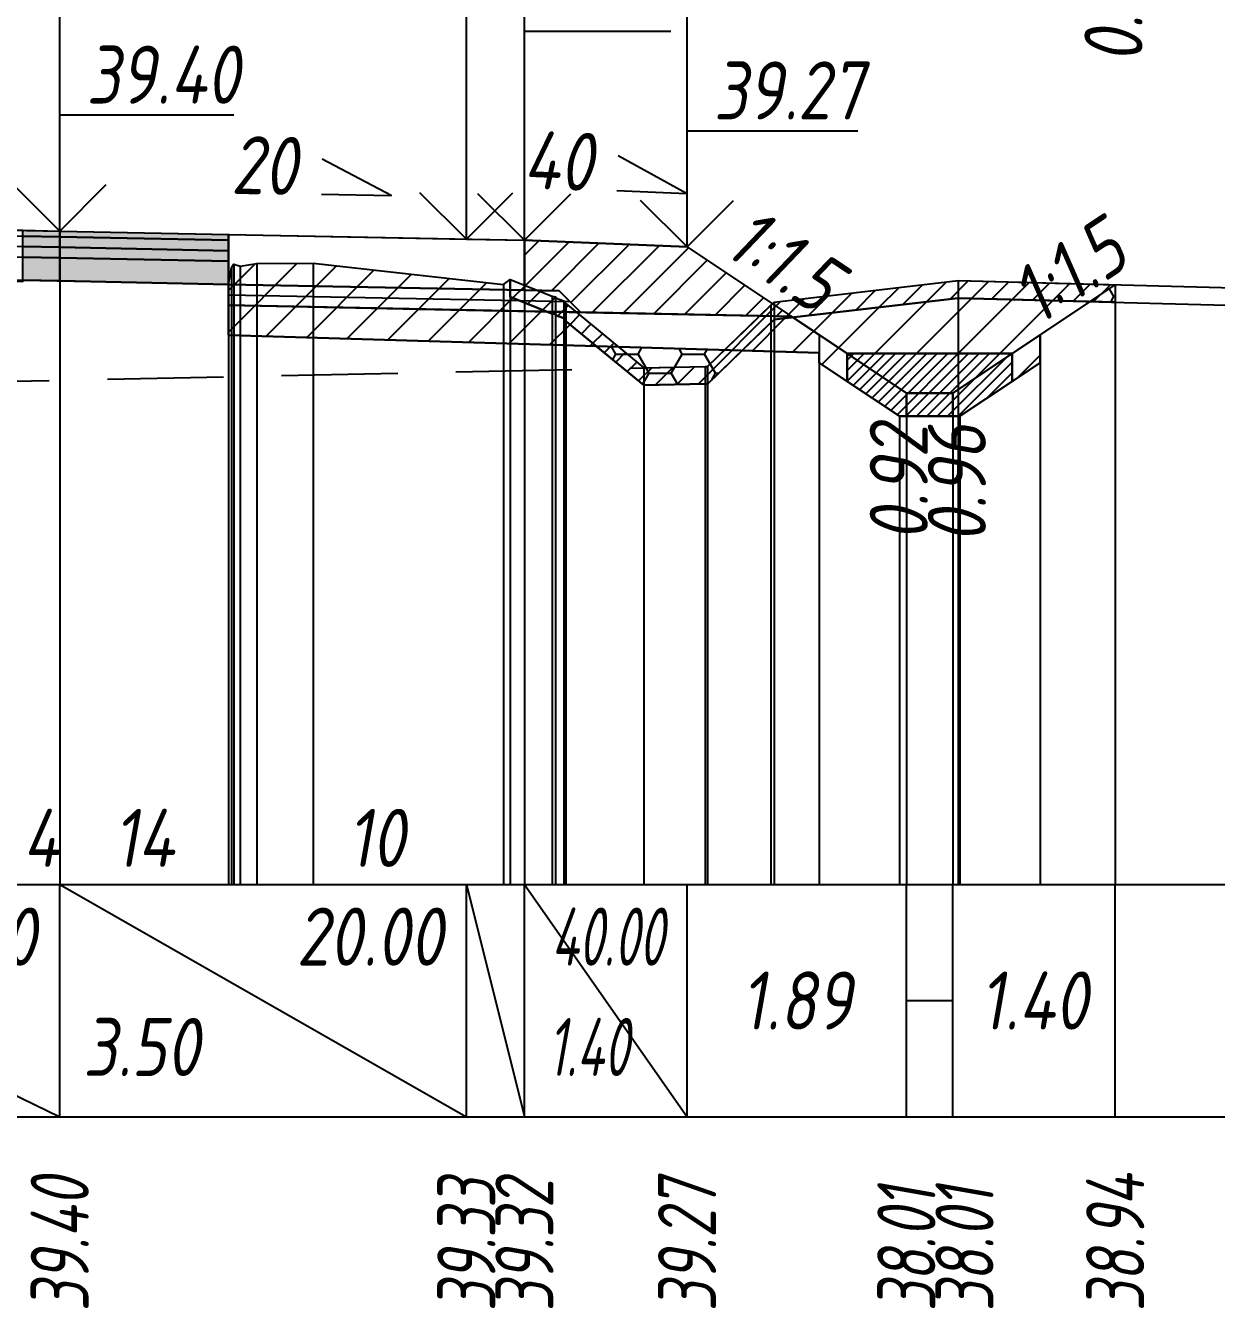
# Model space of a CAD drawing. Extents: x -717 to 1451, y -133302 to 233.
# Drawn here: x 183.2 to 234.4, y -89929.3 to -89874 of the extents above; entities that cross this region are included whole.
import ezdxf
from ezdxf.enums import TextEntityAlignment as Align

# ---------------------------------------------------------------- set-up
doc = ezdxf.new("R2010")
doc.units = 0
doc.linetypes.add('штриховая', pattern=[0.75, 0.5, -0.25])
for name, color, linetype in [('Интерполированный поперечник', 2, 'Continuous'), ('Код_514', 1, 'Continuous'), ('Контур_0', 7, 'Continuous'), ('Контур_2521', 7, 'Continuous'), ('Контур_2564', 7, 'Continuous'), ('Контур_2660', 7, 'Continuous'), ('Контур_2665', 7, 'Continuous'), ('Контур_400', 7, 'Continuous'), ('Контур_508', 7, 'Continuous'), ('Контур_512', 7, 'Continuous'), ('Контур_513', 7, 'Continuous'), ('Контур_818', 7, 'Continuous'), ('Красный поперечник', 1, 'Continuous'), ('Объём_2501', 7, 'Continuous'), ('Объём_2564', 7, 'Continuous'), ('Объём_2650', 7, 'Continuous'), ('Объём_2660', 7, 'Continuous'), ('Объём_2661', 7, 'Continuous'), ('Объём_2662', 7, 'Continuous'), ('Объём_2663', 7, 'Continuous'), ('Объём_2664', 7, 'Continuous'), ('Объём_2665', 7, 'Continuous'), ('Объём_2666', 7, 'Continuous'), ('Объём_2667', 7, 'Continuous'), ('Объём_2668', 7, 'Continuous'), ('Объём_2669', 7, 'Continuous'), ('Объём_2675', 7, 'Continuous'), ('Объём_2753', 7, 'Continuous'), ('Откосы', 7, 'Continuous'), ('Отметки покрытия', 7, 'Continuous'), ('Рабочие отметки', 7, 'Continuous'), ('Слои выравнивания', 7, 'Continuous'), ('Таблица', 7, 'Continuous'), ('Уклоны проезжей части', 7, 'Continuous'), ('Черный поперечник', 3, 'Continuous')]:
    doc.layers.add(name, color=color, linetype=linetype)
for name, color, linetype, true_color in [('Контур_2540', 2, 'Continuous', 0xffff00), ('Контур_2560', 2, 'Continuous', 0xffff00), ('Контур_2561', 7, 'Continuous', 0xff8040), ('Контур_2562', 3, 'Continuous', 0x00ff00), ('Контур_2563', 7, 'Continuous', 0xff8000), ('Контур_2570', 7, 'Continuous', 0x80ff00), ('Контур_2583', 3, 'Continuous', 0x00ff00), ('Контур_2584', 3, 'Continuous', 0x00ff00), ('Контур_2725', 7, 'Continuous', 0x323232), ('Контур_2736', 4, 'Continuous', 0x00ffff), ('Контур_2737', 4, 'Continuous', 0x00ffff), ('Контур_2738', 4, 'Continuous', 0x00ffff), ('Контур_2739', 4, 'Continuous', 0x00ffff), ('Контур_2741', 4, 'Continuous', 0x00ffff), ('Контур_2742', 4, 'Continuous', 0x00ffff), ('Контур_2743', 4, 'Continuous', 0x00ffff), ('Контур_2744', 7, 'Continuous', 0xa4ffff), ('Контур_2745', 7, 'Continuous', 0xa4ffff), ('Контур_2747', 4, 'Continuous', 0x00ffff), ('Контур_2748', 4, 'Continuous', 0x00ffff), ('Контур_2749', 4, 'Continuous', 0x00ffff), ('Контур_2750', 4, 'Continuous', 0x00ffff), ('Контур_2751', 4, 'Continuous', 0x00ffff), ('Контур_2752', 4, 'Continuous', 0x00ffff), ('Контур_2760', 7, 'Continuous', 0x323232), ('Контур_2761', 7, 'Continuous', 0x323232), ('Контур_2762', 7, 'Continuous', 0x323232), ('Контур_2763', 7, 'Continuous', 0x323232), ('Контур_402', 7, 'Continuous', 0xff6464), ('Контур_703', 4, 'Continuous', 0x00ffff), ('Контур_705', 4, 'Continuous', 0x00ffff), ('Контур_707', 4, 'Continuous', 0x00ffff), ('Контур_720', 131, 'Continuous', 0xaaffff), ('Объём_2500', 7, 'Continuous', 0xc0c0c0), ('Объём_2520', 7, 'Continuous', 0x80ffff), ('Объём_2540', 2, 'Continuous', 0xffff00), ('Объём_2560', 2, 'Continuous', 0xffff00), ('Объём_2561', 7, 'Continuous', 0xff8040), ('Объём_2562', 3, 'Continuous', 0x00ff00), ('Объём_2563', 7, 'Continuous', 0xff8000), ('Объём_2570', 7, 'Continuous', 0x80ff00), ('Объём_2583', 3, 'Continuous', 0x00ff00), ('Объём_2584', 3, 'Continuous', 0x00ff00), ('Объём_2593', 3, 'Continuous', 0x00ff00), ('Объём_2597', 3, 'Continuous', 0x00ff00), ('Объём_2600', 7, 'Continuous', 0x808000), ('Объём_2620', 2, 'Continuous', 0xffff00), ('Объём_2746', 2, 'Continuous', 0xffff00)]:
    doc.layers.add(name, color=color, linetype=linetype, true_color=true_color)
doc.styles.get("Standard").update_dxf_attribs({"font": 'txt', "height": 2.5})
doc.styles.add('М', font='romand.shx', dxfattribs={"width": 0.8, "oblique": 10, "height": 2.5})
doc.dimstyles.new('ISO-25', dxfattribs={"dimtxt": 2.5, "dimasz": 2.5, "dimexe": 1.25, "dimexo": 0.625, "dimtad": 1, "dimtxsty": 'Standard', "dimcen": 2.5, "dimadec": 0, "dimazin": 0, "dimtfac": 1, "dimtmove": 0, "dimatfit": 3, "dimfxl": 1, "dimarcsym": 0})

# ---------------------------------------------------------------- blocks, each defined once
blk = doc.blocks.new('_Oblique')
at = {"color": 0, "linetype": 'ByBlock', "lineweight": -2}
blk.add_line((-0.5, -0.5), (0.5, 0.5), dxfattribs=at)
blk = doc.blocks.new('*D1763')
at = {"color": 0, "lineweight": -2, "transparency": 16777216}
for p, q in [((204.661, -89882.717), (204.661, -89858.277)), ((211.661, -89882.997), (211.661, -89858.277)), ((204.661, -89859.527), (211.661, -89859.527)), ((211.661, -89859.527), (221.748, -89859.527))]:
    blk.add_line(p, q, dxfattribs=at)
at = {"layer": 'Defpoints', "color": 0, "transparency": 16777216}
for p in [(211.661, -89859.527), (204.661, -89883.342), (211.661, -89883.622)]:
    blk.add_point(p, dxfattribs=at)
at = {"color": 0, "lineweight": -2, "transparency": 16777216, "rotation": 180}
blk.add_blockref('_Oblique', (204.661, -89859.527), dxfattribs=at)
at = {"color": 0, "lineweight": -2, "transparency": 16777216}
blk.add_blockref('_Oblique', (211.661, -89859.527), dxfattribs=at)
at = {"color": 0, "transparency": 16777216, "insert": (218.208, -89857.414), "char_height": 2.5, "width": 8.75, "attachment_point": 5, "style": 'М'}
blk.add_mtext('1,40', dxfattribs=at)
blk = doc.blocks.new('*D1765')
at = {"color": 0, "lineweight": -2, "transparency": 16777216}
for p, q in [((202.161, -89882.667), (202.161, -89858.277)), ((204.661, -89882.717), (204.661, -89858.277)), ((202.161, -89859.527), (192.435, -89859.527)), ((204.661, -89859.527), (202.161, -89859.527))]:
    blk.add_line(p, q, dxfattribs=at)
at = {"layer": 'Defpoints', "color": 0, "transparency": 16777216}
for p in [(204.661, -89859.527), (202.161, -89883.292), (204.661, -89883.342)]:
    blk.add_point(p, dxfattribs=at)
at = {"color": 0, "lineweight": -2, "transparency": 16777216, "rotation": 180}
blk.add_blockref('_Oblique', (202.161, -89859.527), dxfattribs=at)
at = {"color": 0, "lineweight": -2, "transparency": 16777216}
blk.add_blockref('_Oblique', (204.661, -89859.527), dxfattribs=at)
at = {"color": 0, "transparency": 16777216, "insert": (196.196, -89857.414), "char_height": 2.5, "width": 9.16667, "attachment_point": 5, "style": 'М'}
blk.add_mtext('0,50', dxfattribs=at)
blk = doc.blocks.new('*D1767')
at = {"color": 0, "lineweight": -2, "transparency": 16777216}
for p, q in [((184.661, -89882.317), (184.661, -89854.277)), ((202.161, -89882.667), (202.161, -89854.277)), ((202.161, -89855.527), (184.661, -89855.527))]:
    blk.add_line(p, q, dxfattribs=at)
at = {"layer": 'Defpoints', "color": 0, "transparency": 16777216}
for p in [(184.661, -89855.527), (184.661, -89882.942), (202.161, -89883.292)]:
    blk.add_point(p, dxfattribs=at)
at = {"color": 0, "lineweight": -2, "transparency": 16777216, "rotation": 180}
blk.add_blockref('_Oblique', (184.661, -89855.527), dxfattribs=at)
at = {"color": 0, "lineweight": -2, "transparency": 16777216}
blk.add_blockref('_Oblique', (202.161, -89855.527), dxfattribs=at)
at = {"color": 0, "transparency": 16777216, "insert": (193.411, -89853.414), "char_height": 2.5, "width": 9.58333, "attachment_point": 5, "style": 'М'}
blk.add_mtext('3,50', dxfattribs=at)
blk = doc.blocks.new('*D1768')
at = {"color": 0, "lineweight": -2, "transparency": 16777216}
for p, q in [((202.161, -89882.667), (202.161, -89854.277)), ((211.661, -89882.997), (211.661, -89854.277)), ((202.161, -89855.527), (211.661, -89855.527)), ((211.661, -89855.527), (221.429, -89855.527))]:
    blk.add_line(p, q, dxfattribs=at)
at = {"layer": 'Defpoints', "color": 0, "transparency": 16777216}
for p in [(202.161, -89855.527), (202.161, -89883.292), (211.661, -89883.622)]:
    blk.add_point(p, dxfattribs=at)
at = {"color": 0, "lineweight": -2, "transparency": 16777216, "rotation": 180}
blk.add_blockref('_Oblique', (202.161, -89855.527), dxfattribs=at)
at = {"color": 0, "lineweight": -2, "transparency": 16777216}
blk.add_blockref('_Oblique', (211.661, -89855.527), dxfattribs=at)
at = {"color": 0, "transparency": 16777216, "insert": (217.889, -89853.414), "char_height": 2.5, "width": 8.75, "attachment_point": 5, "style": 'М'}
blk.add_mtext('1,90', dxfattribs=at)
blk = doc.blocks.new('*D1770')
at = {"color": 0, "lineweight": -2, "transparency": 16777216}
for p, q in [((116.161, -89882.997), (116.161, -89846.277)), ((211.661, -89882.997), (211.661, -89846.277)), ((116.161, -89847.527), (211.661, -89847.527))]:
    blk.add_line(p, q, dxfattribs=at)
at = {"layer": 'Defpoints', "color": 0, "transparency": 16777216}
for p in [(211.661, -89847.527), (116.161, -89883.622), (211.661, -89883.622)]:
    blk.add_point(p, dxfattribs=at)
at = {"color": 0, "lineweight": -2, "transparency": 16777216, "rotation": 180}
blk.add_blockref('_Oblique', (116.161, -89847.527), dxfattribs=at)
at = {"color": 0, "lineweight": -2, "transparency": 16777216}
blk.add_blockref('_Oblique', (211.661, -89847.527), dxfattribs=at)
at = {"color": 0, "transparency": 16777216, "insert": (163.911, -89845.414), "char_height": 2.5, "width": 10.41667, "attachment_point": 5, "style": 'М'}
blk.add_mtext('19,10', dxfattribs=at)

msp = doc.modelspace()

# ---------------------------------------------------------------- hatches: boundary and pattern name
at = {"layer": 'Объём_2563'}
h = msp.add_hatch(dxfattribs=at)
h.set_pattern_fill('ANSI31', color=256, scale=0.3)
h.paths.add_polyline_path([(207.079, -89886.378), (206.161, -89885.459), (204.661, -89885.429), (204.661, -89883.279), (211.661, -89883.559), (216.161, -89886.559)])
at = {"layer": 'Объём_2570'}
h = msp.add_hatch(dxfattribs=at)
h.set_pattern_fill('ANSI31', color=256, scale=0.2)
h.paths.add_polyline_path([(230.088, -89885.943), (223.329, -89885.765), (215.41, -89886.686), (212.545, -89889.465), (212.445, -89889.461), (209.796, -89889.514), (206.447, -89886.755), (206.352, -89886.635), (206.003, -89886.507), (206.001, -89886.461), (205.848, -89886.437), (204.053, -89885.714), (204.053, -89884.964), (205.848, -89885.687), (206.001, -89885.711), (206.003, -89885.757), (206.352, -89885.885), (206.447, -89886.005), (209.796, -89888.764), (212.445, -89888.711), (212.545, -89888.715), (215.41, -89885.936), (223.329, -89885.015), (230.088, -89885.193)])
at = {"layer": 'Объём_2600'}
h = msp.add_hatch(dxfattribs=at)
h.set_pattern_fill('ANSI31', color=6, scale=0.4)
h.paths.add_polyline_path([(206.003, -89886.507), (206.352, -89886.635), (206.447, -89886.755), (207.751, -89887.83), (191.92, -89887.355), (191.92, -89885.161), (192.048, -89884.463), (192.156, -89884.301), (192.42, -89884.397), (193.149, -89884.274), (195.575, -89884.267), (203.766, -89885.185), (204.053, -89884.964), (204.053, -89885.714), (205.848, -89886.437), (206.001, -89886.461)])
h = msp.add_hatch(dxfattribs=at)
h.set_pattern_fill('HONEY', color=5, scale=0.3)
h.paths.add_polyline_path([(229.005, -89885.915), (230.088, -89885.193), (230.088, -89885.943)])
h = msp.add_hatch(dxfattribs=at)
h.set_pattern_fill('ANSI31', color=6, scale=0.4)
h.paths.add_polyline_path([(217.35, -89888.554), (217.35, -89888.118), (214.035, -89888.018), (215.41, -89886.686), (223.329, -89885.765), (229.005, -89885.915), (226.85, -89887.352), (226.85, -89888.554), (225.647, -89889.356), (225.647, -89888.154), (218.552, -89888.154), (218.552, -89889.356)])
h = msp.add_hatch(dxfattribs=at)
h.set_pattern_fill('HONEY', color=5, scale=0.3)
h.paths.add_polyline_path([(207.751, -89887.83), (214.035, -89888.018), (212.545, -89889.465), (212.445, -89889.461), (209.796, -89889.514)])
at = {"layer": 'Объём_2620'}
h = msp.add_hatch(dxfattribs=at)
h.set_pattern_fill('ANSI31', color=2, scale=0.1)
h.paths.add_polyline_path([(218.552, -89888.154), (225.647, -89888.154), (225.647, -89889.356), (223.402, -89890.852), (220.797, -89890.852), (218.552, -89889.356)])
at = {"layer": 'Слои выравнивания'}
for color, points in [(2, [(183.069, -89882.848), (184.661, -89882.879), (184.661, -89883.129), (183.069, -89883.098)]), (2, [(184.661, -89882.879), (191.92, -89883.025), (191.92, -89883.275), (184.661, -89883.129)]), (3, [(183.069, -89883.098), (184.661, -89883.129), (184.661, -89883.579), (183.069, -89883.548)]), (3, [(184.661, -89883.129), (191.92, -89883.275), (191.92, -89883.725), (184.661, -89883.579)]), (4, [(183.069, -89883.548), (184.661, -89883.579), (184.661, -89884.029), (183.069, -89883.998)]), (5, [(183.069, -89883.998), (184.661, -89884.029), (184.661, -89885.028), (183.069, -89884.998)]), (4, [(184.661, -89883.579), (191.92, -89883.725), (191.92, -89884.175), (184.661, -89884.029)]), (5, [(184.661, -89884.029), (191.92, -89884.175), (191.92, -89885.175), (184.661, -89885.029)])]:
    msp.add_hatch(color=color, dxfattribs=at).paths.add_polyline_path(points)

# ---------------------------------------------------------------- linework, layer by layer
at = {"layer": 'Интерполированный поперечник', "linetype": 'штриховая', "ltscale": 10, "flags": 128}
msp.add_lwpolyline([(89.234, -89891.336), (212.445, -89888.711)], dxfattribs=at)
at = {"layer": 'Код_514'}
for p, q in [((163.911, -89911), (184.661, -89921)), ((184.661, -89921), (184.661, -89911)), ((184.661, -89911), (202.161, -89921)), ((202.161, -89921), (202.161, -89911)), ((202.161, -89911), (204.661, -89921)), ((204.661, -89921), (204.661, -89911)), ((204.661, -89911), (211.661, -89921)), ((211.661, -89921), (211.661, -89911)), ((221.1, -89921), (221.1, -89911)), ((223.1, -89921), (223.1, -89911)), ((230.088, -89921), (230.088, -89911)), ((221.1, -89916), (223.1, -89916))]:
    msp.add_line(p, q, dxfattribs=at)
at = {"layer": 'Контур_0', "flags": 128}
for points in [[(191.92, -89883.025), (204.661, -89883.279), (204.661, -89885.429), (191.92, -89885.175), (191.92, -89883.025), (191.92, -89883.025)], [(211.661, -89883.559), (215.334, -89886.008), (215.334, -89886.008), (215.334, -89886.008), (215.334, -89886.008), (215.334, -89886.008), (215.334, -89886.008), (215.334, -89886.008), (215.334, -89886.008), (215.334, -89886.008), (215.334, -89886.008), (215.334, -89886.008), (215.334, -89886.008), (215.334, -89886.008), (215.334, -89886.008), (221.1, -89889.852)], [(211.661, -89883.559), (215.334, -89886.008), (215.334, -89886.008), (215.334, -89886.008), (215.334, -89886.008), (215.334, -89886.008), (215.334, -89886.008), (215.334, -89886.008), (215.334, -89886.008), (215.334, -89886.008), (215.334, -89886.008), (215.334, -89886.008), (215.334, -89886.008), (215.334, -89886.008), (215.334, -89886.008), (221.1, -89889.852), (223.1, -89889.852), (230.088, -89885.193), (230.088, -89885.193), (230.088, -89885.193), (230.088, -89885.193), (230.088, -89885.193), (230.088, -89885.193), (230.088, -89885.193), (230.088, -89885.193), (230.088, -89885.193), (230.088, -89885.193), (230.088, -89885.193), (230.088, -89885.193), (230.088, -89885.193)], [(204.661, -89886.329), (191.92, -89886.075), (191.92, -89885.175), (206.161, -89885.459), (207.079, -89886.378), (204.661, -89886.329), (204.661, -89886.329)], [(204.661, -89885.429), (206.161, -89885.459), (207.079, -89886.378), (216.161, -89886.559)]]:
    msp.add_lwpolyline(points, dxfattribs=at)
at = {"layer": 'Контур_2521', "color": 250, "flags": 128}
msp.add_lwpolyline([(191.92, -89885.625), (206.62, -89885.919)], dxfattribs=at)
at = {"layer": 'Контур_2540', "flags": 128}
msp.add_lwpolyline([(202.161, -89886.279), (216.161, -89886.559), (217.35, -89887.352), (217.35, -89888.118), (191.92, -89887.355), (191.92, -89886.075), (202.161, -89886.279), (202.161, -89886.279)], dxfattribs=at)
at = {"layer": 'Контур_2560', "flags": 128}
msp.add_lwpolyline([(204.661, -89883.279), (211.661, -89883.559), (211.661, -89883.559), (211.661, -89883.559)], dxfattribs=at)
at = {"layer": 'Контур_2561', "flags": 128}
msp.add_lwpolyline([(204.661, -89883.279), (204.661, -89883.279), (211.661, -89883.559), (211.661, -89883.559), (204.661, -89883.279)], dxfattribs=at)
at = {"layer": 'Контур_2562', "flags": 128}
msp.add_lwpolyline([(211.661, -89883.559), (211.661, -89883.559), (211.661, -89883.559), (211.661, -89883.559), (211.661, -89883.559)], dxfattribs=at)
at = {"layer": 'Контур_2563', "flags": 128}
msp.add_lwpolyline([(207.079, -89886.378), (206.161, -89885.459), (204.661, -89885.429), (204.661, -89883.279), (211.661, -89883.559), (216.161, -89886.559), (207.079, -89886.378), (207.079, -89886.378)], dxfattribs=at)
at = {"layer": 'Контур_2564', "flags": 128}
msp.add_lwpolyline([(204.661, -89883.279), (211.661, -89883.559)], dxfattribs=at)
at = {"layer": 'Контур_2570', "flags": 128}
msp.add_lwpolyline([(183.069, -89884.998), (191.92, -89885.161), (192.048, -89884.463), (192.156, -89884.301), (192.42, -89884.397), (193.149, -89884.274), (195.575, -89884.267), (203.766, -89885.185), (204.053, -89884.964), (204.053, -89885.714), (205.848, -89886.437), (206.001, -89886.461), (206.003, -89886.507), (206.352, -89886.635), (206.447, -89886.755), (209.796, -89889.514), (212.445, -89889.461), (212.545, -89889.465), (215.269, -89886.82), (215.41, -89886.686), (223.329, -89885.765), (253.022, -89886.545)], dxfattribs=at)
at = {"layer": 'Контур_2583', "flags": 128}
for points in [[(221.1, -89889.852), (217.35, -89887.352), (217.35, -89888.554), (220.797, -89890.852), (221.1, -89890.852), (221.1, -89889.852)], [(226.85, -89888.554), (226.85, -89887.352), (223.1, -89889.852), (223.1, -89890.852), (223.402, -89890.852), (226.85, -89888.554)]]:
    msp.add_lwpolyline(points, dxfattribs=at)
at = {"layer": 'Контур_2584', "flags": 128}
msp.add_lwpolyline([(221.1, -89889.852), (221.1, -89890.852), (223.1, -89890.852), (223.1, -89889.852), (221.1, -89889.852)], dxfattribs=at)
at = {"layer": 'Контур_2660', "flags": 128}
msp.add_lwpolyline([(191.92, -89887.355), (217.35, -89888.118)], dxfattribs=at)
at = {"layer": 'Контур_2665', "flags": 128}
msp.add_lwpolyline([(211.661, -89883.559), (211.661, -89883.559)], dxfattribs=at)
at = {"layer": 'Контур_2725', "flags": 128}
msp.add_lwpolyline([(131.521, -89885.262), (141.178, -89885.069), (143.161, -89885.029), (154.944, -89884.794), (154.944, -89884.844), (160.889, -89884.725), (160.889, -89884.775), (162.507, -89884.743), (163.571, -89884.721), (163.911, -89884.726), (165.921, -89884.755), (174.554, -89884.927), (174.554, -89884.877), (183.069, -89885.048), (183.069, -89884.998), (184.661, -89885.028), (191.92, -89885.175)], dxfattribs=at)
at = {"layer": 'Контур_2736', "flags": 128}
for points in [[(211.661, -89883.559), (215.334, -89886.008)], [(215.334, -89886.008), (221.1, -89889.852)]]:
    msp.add_lwpolyline(points, dxfattribs=at)
at = {"layer": 'Контур_2737', "flags": 128}
msp.add_lwpolyline([(215.334, -89886.008), (215.334, -89886.008)], dxfattribs=at)
at = {"layer": 'Контур_2738', "flags": 128}
msp.add_lwpolyline([(215.334, -89886.008), (215.334, -89886.008)], dxfattribs=at)
at = {"layer": 'Контур_2739', "flags": 128}
msp.add_lwpolyline([(215.334, -89886.008), (215.334, -89886.008)], dxfattribs=at)
at = {"layer": 'Контур_2741', "flags": 128}
msp.add_lwpolyline([(230.088, -89885.193), (230.088, -89885.193)], dxfattribs=at)
at = {"layer": 'Контур_2742', "flags": 128}
msp.add_lwpolyline([(230.088, -89885.193), (230.088, -89885.193)], dxfattribs=at)
at = {"layer": 'Контур_2743', "flags": 128}
msp.add_lwpolyline([(230.088, -89885.193), (230.088, -89885.193)], dxfattribs=at)
at = {"layer": 'Контур_2744', "flags": 128}
msp.add_lwpolyline([(230.088, -89885.193), (230.088, -89885.193)], dxfattribs=at)
msp.add_lwpolyline([(230.088, -89885.193), (230.088, -89885.193)], dxfattribs=at)
msp.add_lwpolyline([(230.088, -89885.193), (230.088, -89885.193)], dxfattribs=at)
msp.add_lwpolyline([(230.088, -89885.193), (230.088, -89885.193)], dxfattribs=at)
msp.add_lwpolyline([(230.088, -89885.193), (230.088, -89885.193)], dxfattribs=at)
msp.add_lwpolyline([(230.088, -89885.193), (230.088, -89885.193)], dxfattribs=at)
at = {"layer": 'Контур_2745', "flags": 128}
msp.add_lwpolyline([(215.334, -89886.008), (215.334, -89886.008)], dxfattribs=at)
msp.add_lwpolyline([(215.334, -89886.008), (215.334, -89886.008)], dxfattribs=at)
msp.add_lwpolyline([(215.334, -89886.008), (215.334, -89886.008)], dxfattribs=at)
msp.add_lwpolyline([(215.334, -89886.008), (215.334, -89886.008)], dxfattribs=at)
msp.add_lwpolyline([(215.334, -89886.008), (215.334, -89886.008)], dxfattribs=at)
msp.add_lwpolyline([(215.334, -89886.008), (215.334, -89886.008)], dxfattribs=at)
at = {"layer": 'Контур_2747', "flags": 128}
msp.add_lwpolyline([(215.334, -89886.008), (215.334, -89886.008)], dxfattribs=at)
at = {"layer": 'Контур_2748', "flags": 128}
msp.add_lwpolyline([(215.334, -89886.008), (215.334, -89886.008)], dxfattribs=at)
at = {"layer": 'Контур_2749', "flags": 128}
msp.add_lwpolyline([(215.334, -89886.008), (215.334, -89886.008)], dxfattribs=at)
at = {"layer": 'Контур_2750', "flags": 128}
msp.add_lwpolyline([(230.088, -89885.193), (230.088, -89885.193)], dxfattribs=at)
at = {"layer": 'Контур_2751', "flags": 128}
msp.add_lwpolyline([(230.088, -89885.193), (230.088, -89885.193)], dxfattribs=at)
at = {"layer": 'Контур_2752', "flags": 128}
msp.add_lwpolyline([(230.088, -89885.193), (230.088, -89885.193)], dxfattribs=at)
at = {"layer": 'Контур_2760', "flags": 128}
msp.add_lwpolyline([(131.521, -89883.112), (141.178, -89882.919), (143.161, -89882.879), (154.944, -89882.644), (160.889, -89882.525), (162.507, -89882.493), (163.571, -89882.471), (163.911, -89882.464), (165.921, -89882.505), (174.554, -89882.677), (183.069, -89882.848), (184.661, -89882.879), (191.92, -89883.025)], dxfattribs=at)
at = {"layer": 'Контур_2761', "flags": 128}
msp.add_lwpolyline([(131.521, -89883.362), (141.178, -89883.169), (143.161, -89883.129), (154.944, -89882.894), (160.889, -89882.775), (162.507, -89882.743), (163.571, -89882.721), (163.911, -89882.714), (165.921, -89882.755), (174.554, -89882.927), (183.069, -89883.098), (184.661, -89883.129), (191.92, -89883.275)], dxfattribs=at)
at = {"layer": 'Контур_2762', "flags": 128}
msp.add_lwpolyline([(131.521, -89883.812), (141.178, -89883.619), (143.161, -89883.579), (154.944, -89883.344), (160.889, -89883.225), (162.507, -89883.193), (163.571, -89883.171), (163.911, -89883.164), (165.921, -89883.205), (174.554, -89883.377), (183.069, -89883.548), (184.661, -89883.579), (191.92, -89883.725)], dxfattribs=at)
at = {"layer": 'Контур_2763', "flags": 128}
msp.add_lwpolyline([(131.521, -89884.262), (141.178, -89884.069), (143.161, -89884.029), (154.944, -89883.794), (160.889, -89883.675), (162.507, -89883.643), (163.571, -89883.621), (163.911, -89883.614), (165.921, -89883.655), (174.554, -89883.827), (183.069, -89883.998), (184.661, -89884.029), (191.92, -89884.175)], dxfattribs=at)
at = {"layer": 'Контур_400', "flags": 128}
msp.add_lwpolyline([(163.911, -89882.464), (184.661, -89882.879), (202.161, -89883.229), (202.161, -89883.229), (202.161, -89883.229), (202.161, -89883.229), (202.161, -89883.229), (202.161, -89883.229), (204.661, -89883.279)], dxfattribs=at)
at = {"layer": 'Контур_402', "flags": 128}
msp.add_lwpolyline([(109.269, -89888.154), (131.521, -89887.486), (131.521, -89885.262), (154.944, -89884.794), (154.944, -89884.844), (160.889, -89884.725), (160.889, -89884.775), (163.571, -89884.721), (163.911, -89884.726), (165.921, -89884.755), (174.554, -89884.927), (174.554, -89884.877), (183.069, -89885.048), (183.069, -89884.998), (184.661, -89885.028), (191.92, -89885.175), (191.92, -89887.355), (217.35, -89888.118)], dxfattribs=at)
at = {"layer": 'Контур_508', "flags": 128}
msp.add_lwpolyline([(131.521, -89885.262), (154.944, -89884.794), (154.944, -89884.844), (160.889, -89884.725), (160.889, -89884.775), (163.571, -89884.721), (163.911, -89884.726), (165.921, -89884.755), (174.554, -89884.927), (174.554, -89884.877), (183.069, -89885.048), (183.069, -89884.998), (184.661, -89885.028), (191.92, -89885.175), (191.92, -89887.355), (217.35, -89888.118), (217.35, -89888.554), (220.797, -89890.852), (221.1, -89890.852), (223.1, -89890.852), (223.402, -89890.852), (226.85, -89888.554), (226.85, -89887.352), (230.088, -89885.193)], dxfattribs=at)
at = {"layer": 'Контур_512', "flags": 128}
msp.add_lwpolyline([(191.92, -89887.355), (217.35, -89888.118), (217.35, -89888.554), (220.797, -89890.852), (221.1, -89890.852), (223.1, -89890.852), (223.402, -89890.852), (226.85, -89888.554), (226.85, -89887.352), (230.088, -89885.193)], dxfattribs=at)
at = {"layer": 'Контур_513', "flags": 128}
msp.add_lwpolyline([(131.521, -89885.262), (154.944, -89884.794), (154.944, -89884.844), (160.889, -89884.725), (160.889, -89884.775), (163.571, -89884.721), (163.911, -89884.726), (165.921, -89884.755), (174.554, -89884.927), (174.554, -89884.877), (183.069, -89885.048), (183.069, -89884.998), (184.661, -89885.028), (191.92, -89885.175), (191.92, -89887.355), (217.35, -89888.118), (217.35, -89888.554), (220.797, -89890.852), (221.1, -89890.852), (223.1, -89890.852), (223.402, -89890.852), (226.85, -89888.554), (226.85, -89887.352), (230.088, -89885.193)], dxfattribs=at)
at = {"layer": 'Контур_703', "flags": 128}
msp.add_lwpolyline([(211.661, -89883.559), (215.334, -89886.008)], dxfattribs=at)
at = {"layer": 'Контур_705', "flags": 128}
msp.add_lwpolyline([(215.334, -89886.008), (215.334, -89886.008)], dxfattribs=at)
at = {"layer": 'Контур_707', "flags": 128}
msp.add_lwpolyline([(223.1, -89889.852), (230.088, -89885.193)], dxfattribs=at)
at = {"layer": 'Контур_720', "flags": 128}
msp.add_lwpolyline([(221.1, -89889.852), (223.1, -89889.852)], dxfattribs=at)
at = {"layer": 'Контур_818', "flags": 128}
msp.add_lwpolyline([(183.069, -89884.998), (191.92, -89885.161), (192.048, -89884.463), (192.156, -89884.301), (192.42, -89884.397), (193.149, -89884.274), (195.575, -89884.267), (203.766, -89885.185), (204.053, -89884.964), (204.053, -89885.714), (205.848, -89886.437), (206.001, -89886.461), (206.003, -89886.507), (206.352, -89886.635), (206.447, -89886.755), (209.796, -89889.514), (212.445, -89889.461), (212.545, -89889.465), (215.269, -89886.82), (215.41, -89886.686), (223.329, -89885.765), (230.088, -89885.943)], dxfattribs=at)
at = {"layer": 'Красный поперечник'}
for p, q in [((163.911, -89882.464), (184.661, -89882.879)), ((184.661, -89882.879), (202.161, -89883.229)), ((202.161, -89883.229), (204.661, -89883.279)), ((204.661, -89883.279), (211.661, -89883.559)), ((211.661, -89883.559), (221.1, -89889.852)), ((223.1, -89889.852), (230.088, -89885.193)), ((230.088, -89885.193), (230.088, -89911)), ((191.92, -89887.355), (191.92, -89911)), ((226.85, -89887.352), (226.85, -89911)), ((217.35, -89888.118), (217.35, -89911)), ((217.35, -89888.554), (217.35, -89911)), ((226.85, -89888.554), (226.85, -89911)), ((221.1, -89889.852), (223.1, -89889.852)), ((220.797, -89890.852), (220.797, -89911)), ((221.1, -89890.852), (221.1, -89911)), ((223.1, -89890.852), (223.1, -89911)), ((223.402, -89890.852), (223.402, -89911))]:
    msp.add_line(p, q, dxfattribs=at)
at = {"layer": 'Объём_2500', "flags": 128}
msp.add_lwpolyline([(191.92, -89883.025), (204.661, -89883.279), (204.661, -89885.429), (191.92, -89885.175), (191.92, -89883.025), (191.92, -89883.025)], dxfattribs=at)
at = {"layer": 'Объём_2501', "flags": 128}
msp.add_lwpolyline([(163.911, -89882.464), (184.661, -89882.879), (202.161, -89883.229), (202.161, -89883.229), (202.161, -89883.229), (202.161, -89883.229), (202.161, -89883.229), (202.161, -89883.229), (204.661, -89883.279)], dxfattribs=at)
at = {"layer": 'Объём_2520', "color": 250, "flags": 128}
msp.add_lwpolyline([(204.661, -89886.329), (191.92, -89886.075), (191.92, -89885.175), (206.161, -89885.459), (207.079, -89886.378), (204.661, -89886.329), (204.661, -89886.329)], dxfattribs=at)
at = {"layer": 'Объём_2540', "flags": 128}
msp.add_lwpolyline([(202.161, -89886.279), (216.161, -89886.559), (217.35, -89887.352), (217.35, -89888.118), (191.92, -89887.355), (191.92, -89886.075), (202.161, -89886.279), (202.161, -89886.279)], dxfattribs=at)
at = {"layer": 'Объём_2560', "flags": 128}
msp.add_lwpolyline([(204.661, -89883.279), (211.661, -89883.559), (211.661, -89883.559), (211.661, -89883.559)], dxfattribs=at)
at = {"layer": 'Объём_2561', "flags": 128}
msp.add_lwpolyline([(204.661, -89883.279), (204.661, -89883.279), (211.661, -89883.559), (211.661, -89883.559), (204.661, -89883.279)], dxfattribs=at)
at = {"layer": 'Объём_2562', "flags": 128}
msp.add_lwpolyline([(211.661, -89883.559), (211.661, -89883.559), (211.661, -89883.559), (211.661, -89883.559), (211.661, -89883.559)], dxfattribs=at)
at = {"layer": 'Объём_2563', "color": 250, "flags": 128}
msp.add_lwpolyline([(207.079, -89886.378), (206.161, -89885.459), (204.661, -89885.429), (204.661, -89883.279), (211.661, -89883.559), (216.161, -89886.559), (207.079, -89886.378), (207.079, -89886.378)], dxfattribs=at)
at = {"layer": 'Объём_2564', "flags": 128}
msp.add_lwpolyline([(204.661, -89883.279), (211.661, -89883.559)], dxfattribs=at)
at = {"layer": 'Объём_2570', "flags": 128}
msp.add_lwpolyline([(230.088, -89885.943), (223.329, -89885.765), (215.41, -89886.686), (212.545, -89889.465), (212.445, -89889.461), (209.796, -89889.514), (206.447, -89886.755), (206.352, -89886.635), (206.003, -89886.507), (206.001, -89886.461), (205.848, -89886.437), (204.053, -89885.714), (204.053, -89884.964), (205.848, -89885.687), (206.001, -89885.711), (206.003, -89885.757), (206.352, -89885.885), (206.447, -89886.005), (209.796, -89888.764), (212.445, -89888.711), (212.545, -89888.715), (215.41, -89885.936), (223.329, -89885.015), (230.088, -89885.193), (230.088, -89885.943), (230.088, -89885.943)], dxfattribs=at)
at = {"layer": 'Объём_2583', "flags": 128}
for points in [[(221.1, -89889.852), (217.35, -89887.352), (217.35, -89888.554), (220.797, -89890.852), (221.1, -89890.852), (221.1, -89889.852)], [(226.85, -89888.554), (226.85, -89887.352), (223.1, -89889.852), (223.1, -89890.852), (223.402, -89890.852), (226.85, -89888.554)]]:
    msp.add_lwpolyline(points, dxfattribs=at)
at = {"layer": 'Объём_2584', "flags": 128}
msp.add_lwpolyline([(221.1, -89889.852), (221.1, -89890.852), (223.1, -89890.852), (223.1, -89889.852), (221.1, -89889.852)], dxfattribs=at)
at = {"layer": 'Объём_2593', "flags": 128}
for points in [[(217.35, -89887.352), (221.1, -89889.852)], [(223.1, -89889.852), (226.85, -89887.352)]]:
    msp.add_lwpolyline(points, dxfattribs=at)
at = {"layer": 'Объём_2597', "flags": 128}
msp.add_lwpolyline([(221.1, -89889.852), (223.1, -89889.852)], dxfattribs=at)
at = {"layer": 'Объём_2600', "color": 5, "flags": 128}
for points in [[(229.005, -89885.915), (230.088, -89885.193), (230.088, -89885.943), (229.005, -89885.915), (229.005, -89885.915)], [(207.751, -89887.83), (214.035, -89888.018), (212.545, -89889.465), (212.445, -89889.461), (209.796, -89889.514), (207.751, -89887.83), (207.751, -89887.83)]]:
    msp.add_lwpolyline(points, dxfattribs=at)
at = {"layer": 'Объём_2620', "flags": 128}
msp.add_lwpolyline([(218.552, -89888.154), (225.647, -89888.154), (225.647, -89889.356), (223.402, -89890.852), (220.797, -89890.852), (218.552, -89889.356), (218.552, -89888.154), (218.552, -89888.154)], dxfattribs=at)
at = {"layer": 'Объём_2650', "color": 6, "flags": 128}
for points in [[(206.003, -89886.507), (206.352, -89886.635), (206.447, -89886.755), (207.751, -89887.83), (191.92, -89887.355), (191.92, -89885.161), (192.048, -89884.463), (192.156, -89884.301), (192.42, -89884.397), (193.149, -89884.274), (195.575, -89884.267), (203.766, -89885.185), (204.053, -89884.964), (204.053, -89885.714), (205.848, -89886.437), (206.001, -89886.461), (206.003, -89886.507), (206.003, -89886.507)], [(217.35, -89888.554), (217.35, -89888.118), (214.035, -89888.018), (215.41, -89886.686), (223.329, -89885.765), (229.005, -89885.915), (226.85, -89887.352), (226.85, -89888.554), (225.647, -89889.356), (225.647, -89888.154), (218.552, -89888.154), (218.552, -89889.356), (217.35, -89888.554), (217.35, -89888.554)]]:
    msp.add_lwpolyline(points, dxfattribs=at)
at = {"layer": 'Объём_2660', "flags": 128}
msp.add_lwpolyline([(191.92, -89887.355), (217.35, -89888.118)], dxfattribs=at)
at = {"layer": 'Объём_2661', "flags": 128}
msp.add_lwpolyline([(211.661, -89883.559), (215.334, -89886.008), (218.552, -89888.154)], dxfattribs=at)
at = {"layer": 'Объём_2662', "flags": 128}
msp.add_lwpolyline([(225.647, -89888.154), (230.088, -89885.193)], dxfattribs=at)
at = {"layer": 'Объём_2663', "flags": 128}
for points in [[(218.552, -89888.154), (221.1, -89889.852)], [(223.1, -89889.852), (225.647, -89888.154)]]:
    msp.add_lwpolyline(points, dxfattribs=at)
at = {"layer": 'Объём_2664', "flags": 128}
msp.add_lwpolyline([(221.1, -89889.852), (223.1, -89889.852)], dxfattribs=at)
at = {"layer": 'Объём_2665', "flags": 128}
msp.add_lwpolyline([(211.661, -89883.559), (211.661, -89883.559)], dxfattribs=at)
at = {"layer": 'Объём_2666', "flags": 128}
for points in [[(211.661, -89883.559), (215.334, -89886.008)], [(215.334, -89886.008), (218.552, -89888.154)]]:
    msp.add_lwpolyline(points, dxfattribs=at)
at = {"layer": 'Объём_2667', "flags": 128}
for points in [[(230.088, -89885.193), (230.088, -89885.193)], [(215.334, -89886.008), (215.334, -89886.008)]]:
    msp.add_lwpolyline(points, dxfattribs=at)
at = {"layer": 'Объём_2668', "flags": 128}
for points in [[(230.088, -89885.193), (230.088, -89885.193)], [(215.334, -89886.008), (215.334, -89886.008)]]:
    msp.add_lwpolyline(points, dxfattribs=at)
at = {"layer": 'Объём_2669', "flags": 128}
for points in [[(230.088, -89885.193), (230.088, -89885.193)], [(215.334, -89886.008), (215.334, -89886.008)]]:
    msp.add_lwpolyline(points, dxfattribs=at)
at = {"layer": 'Объём_2675', "flags": 128}
for points in [[(230.088, -89885.193), (230.088, -89885.193)], [(230.088, -89885.193), (230.088, -89885.193)], [(230.088, -89885.193), (230.088, -89885.193)], [(230.088, -89885.193), (230.088, -89885.193)], [(230.088, -89885.193), (230.088, -89885.193)], [(230.088, -89885.193), (230.088, -89885.193)], [(215.334, -89886.008), (215.334, -89886.008)], [(215.334, -89886.008), (215.334, -89886.008)], [(215.334, -89886.008), (215.334, -89886.008)], [(215.334, -89886.008), (215.334, -89886.008)], [(215.334, -89886.008), (215.334, -89886.008)], [(215.334, -89886.008), (215.334, -89886.008)]]:
    msp.add_lwpolyline(points, dxfattribs=at)
at = {"layer": 'Объём_2746', "flags": 128}
for points in [[(206.003, -89886.507), (206.352, -89886.635), (206.447, -89886.755), (207.751, -89887.83), (191.92, -89887.355), (191.92, -89885.161), (192.048, -89884.463), (192.156, -89884.301), (192.42, -89884.397), (193.149, -89884.274), (195.575, -89884.267), (203.766, -89885.185), (204.053, -89884.964), (204.053, -89885.714), (205.848, -89886.437), (206.001, -89886.461), (206.003, -89886.507), (206.003, -89886.507)], [(215.269, -89886.82), (215.41, -89886.686), (216.211, -89886.593), (221.1, -89889.852), (223.1, -89889.852), (226.85, -89887.352), (226.85, -89888.554), (223.402, -89890.852), (220.797, -89890.852), (217.35, -89888.554), (217.35, -89888.118), (214.035, -89888.018), (215.269, -89886.82), (215.269, -89886.82)]]:
    msp.add_lwpolyline(points, dxfattribs=at)
at = {"layer": 'Объём_2753', "flags": 128}
msp.add_lwpolyline([(191.92, -89883.025), (191.92, -89883.025)], dxfattribs=at)
at = {"layer": 'Откосы', "color": 1, "flags": 128}
for points in [[(195.924, -89881.288), (198.923, -89881.348), (195.954, -89879.788)], [(208.642, -89881.14), (211.64, -89881.259), (208.702, -89879.641)]]:
    msp.add_lwpolyline(points, dxfattribs=at)
at = {"layer": 'Отметки покрытия', "color": 1}
for p, q in [((202.161, -89883.229), (202.161, -89870.279)), ((204.661, -89883.279), (204.661, -89874.279)), ((204.661, -89874.279), (210.961, -89874.279)), ((184.661, -89882.879), (184.661, -89877.879)), ((184.661, -89877.879), (192.161, -89877.879)), ((211.661, -89883.559), (211.661, -89878.559)), ((211.661, -89878.559), (219.011, -89878.559)), ((184.661, -89882.879), (182.661, -89880.879)), ((184.661, -89882.879), (186.661, -89880.879)), ((202.161, -89883.229), (200.161, -89881.229)), ((202.161, -89883.229), (204.161, -89881.229)), ((204.661, -89883.279), (202.661, -89881.279)), ((204.661, -89883.279), (206.661, -89881.279)), ((211.661, -89883.559), (209.661, -89881.559)), ((211.661, -89883.559), (213.661, -89881.559))]:
    msp.add_line(p, q, dxfattribs=at)
at = {"layer": 'Слои выравнивания'}
for p, q in [((184.661, -89882.879), (184.661, -89911)), ((191.92, -89883.025), (191.92, -89911)), ((204.661, -89883.279), (204.661, -89911))]:
    msp.add_line(p, q, dxfattribs=at)
at = {"layer": 'Слои выравнивания', "color": 2, "flags": 128}
for points in [[(183.069, -89882.848), (184.661, -89882.879), (184.661, -89883.129), (183.069, -89883.098)], [(184.661, -89882.879), (191.92, -89883.025), (191.92, -89883.275), (184.661, -89883.129)]]:
    msp.add_lwpolyline(points, close=True, dxfattribs=at)
at = {"layer": 'Слои выравнивания', "color": 3, "flags": 128}
for points in [[(183.069, -89883.098), (184.661, -89883.129), (184.661, -89883.579), (183.069, -89883.548)], [(184.661, -89883.129), (191.92, -89883.275), (191.92, -89883.725), (184.661, -89883.579)]]:
    msp.add_lwpolyline(points, close=True, dxfattribs=at)
at = {"layer": 'Слои выравнивания', "color": 4, "flags": 128}
for points in [[(183.069, -89883.548), (184.661, -89883.579), (184.661, -89884.029), (183.069, -89883.998)], [(184.661, -89883.579), (191.92, -89883.725), (191.92, -89884.175), (184.661, -89884.029)]]:
    msp.add_lwpolyline(points, close=True, dxfattribs=at)
at = {"layer": 'Слои выравнивания', "color": 5, "flags": 128}
for points in [[(183.069, -89883.998), (184.661, -89884.029), (184.661, -89885.028), (183.069, -89884.998)], [(184.661, -89884.029), (191.92, -89884.175), (191.92, -89885.175), (184.661, -89885.029)]]:
    msp.add_lwpolyline(points, close=True, dxfattribs=at)
at = {"layer": 'Таблица'}
for p, q in [((80, -89911), (255.088, -89911)), ((80, -89921), (255.088, -89921))]:
    msp.add_line(p, q, dxfattribs=at)
at = {"layer": 'Черный поперечник', "color": 7}
for p, q in [((192.048, -89884.463), (192.048, -89911)), ((192.156, -89884.301), (192.156, -89911)), ((192.42, -89884.397), (192.42, -89911)), ((193.149, -89884.274), (193.149, -89911)), ((195.575, -89884.267), (195.575, -89911)), ((204.053, -89884.964), (204.053, -89911)), ((223.329, -89885.015), (223.329, -89911)), ((191.92, -89885.161), (191.92, -89911)), ((203.766, -89885.185), (203.766, -89911)), ((205.848, -89885.687), (205.848, -89911)), ((206.001, -89885.711), (206.001, -89911)), ((206.003, -89885.757), (206.003, -89911)), ((206.352, -89885.885), (206.352, -89911)), ((206.447, -89886.005), (206.447, -89911)), ((215.269, -89886.07), (215.269, -89911)), ((215.41, -89885.936), (215.41, -89911)), ((209.796, -89888.764), (209.796, -89911)), ((212.445, -89888.711), (212.445, -89911)), ((212.545, -89888.715), (212.545, -89911))]:
    msp.add_line(p, q, dxfattribs=at)
at = {"layer": 'Черный поперечник', "flags": 128}
msp.add_lwpolyline([(141.178, -89884.953), (162.507, -89884.706), (163.911, -89884.726), (183.069, -89884.998), (191.92, -89885.161), (192.048, -89884.463), (192.156, -89884.301), (192.42, -89884.397), (193.149, -89884.274), (195.575, -89884.267), (203.766, -89885.185), (204.053, -89884.964), (205.848, -89885.687), (206.001, -89885.711), (206.003, -89885.757), (206.352, -89885.885), (206.447, -89886.005), (209.796, -89888.764), (212.445, -89888.711), (212.545, -89888.715), (215.269, -89886.07), (215.41, -89885.936), (223.329, -89885.015), (253.022, -89885.795)], dxfattribs=at)

# ---------------------------------------------------------------- texts
at = {"layer": 'Код_514', "style": 'М', "oblique": 10}
for s, width, p in [('20.00', 0.8, (183.661, -89912)), ('20.00', 0.8, (201.161, -89912)), ('40.00', 0.6, (210.661, -89912))]:
    msp.add_text(s, height=2.5, dxfattribs=dict(at, width=width)).set_placement(p, align=Align.TOP_RIGHT)
at = {"layer": 'Код_514', "style": 'М', "oblique": 10, "width": 0.8}
for s, p in [('1.89', (216.38, -89916)), ('1.40', (226.594, -89916))]:
    msp.add_text(s, height=2.5, dxfattribs=at).set_placement(p, align=Align.MIDDLE_CENTER)
at = {"layer": 'Код_514', "style": 'М', "oblique": 10}
for s, width, p in [('3.50', 0.8, (185.661, -89920)), ('1.40', 0.6, (205.661, -89920))]:
    msp.add_text(s, height=2.5, dxfattribs=dict(at, width=width)).set_placement(p, align=Align.BOTTOM_LEFT)
at = {"layer": 'Код_514', "style": 'М', "oblique": 10, "width": 0.7}
for s, p in [('39.40', (184.661, -89929.382)), ('39.33', (202.161, -89929.382)), ('39.32', (204.661, -89929.382)), ('39.27', (211.661, -89929.382)), ('38.94', (230.088, -89929.382)), ('38.01', (221.1, -89929.382)), ('38.01', (223.6, -89929.382))]:
    msp.add_text(s, height=2.5, rotation=90, dxfattribs=at).set_placement(p, align=Align.MIDDLE_LEFT)
at = {"layer": 'Отметки покрытия', "color": 1, "style": 'М', "oblique": 10, "width": 0.8}
for s, p in [('39.40', (185.802, -89878.148)), ('39.27', (212.802, -89878.828))]:
    msp.add_text(s, height=2.5, dxfattribs=at).set_placement(p, align=Align.BOTTOM_LEFT)
at = {"layer": 'Рабочие отметки', "color": 1, "style": 'М', "oblique": 10, "width": 0.8}
msp.add_text('0.00', height=2.5, rotation=90, dxfattribs=at).set_placement((230.01, -89875.624), align=Align.MIDDLE_LEFT)
for s, p in [('0.92', (220.771, -89891.212)), ('0.96', (223.271, -89891.212))]:
    msp.add_text(s, height=2.5, rotation=90, dxfattribs=at).set_placement(p, align=Align.MIDDLE_RIGHT)
at = {"layer": 'Слои выравнивания', "style": 'М', "oblique": 10, "width": 0.8}
for s, p in [('4', (183.865, -89911)), ('14', (188.29, -89911)), ('10', (198.29, -89911))]:
    msp.add_text(s, height=2.5, dxfattribs=at).set_placement(p, align=Align.BOTTOM_CENTER)
at = {"layer": 'Уклоны проезжей части', "color": 1, "style": 'М', "oblique": 10, "width": 0.8}
for s, rotation, p in [('20', 358.8542, (193.431, -89882.055)), ('40', 357.7094, (206.051, -89881.856)), ('1:1.5', 326.3099, (214.766, -89885.798)), ('1:1.5', 33.6901, (229.217, -89886.262))]:
    msp.add_text(s, height=2.5, rotation=rotation, dxfattribs=at).set_placement(p, align=Align.BOTTOM_CENTER)

# ---------------------------------------------------------------- dimensions: what is measured, and where the dimension line sits
at = {"color": 5}
dim = msp.add_linear_dim(base=(211.661, -89847.527), p1=(116.161, -89883.622), p2=(211.661, -89883.622), angle=180, dimstyle='ISO-25', override={"dimasz": 1, "dimlfac": 0.2, "dimzin": 0, "dimtxsty": 'М', "dimblk1": 'Oblique', "dimblk2": 'Oblique', "dimsah": 1}, dxfattribs=at)
dim.commit()
dim.dimension.update_dxf_attribs({"geometry": '*D1770', "text_midpoint": (163.911, -89845.414)})
dim = msp.add_linear_dim(base=(184.661, -89855.527), p1=(202.161, -89883.292), p2=(184.661, -89882.942), dimstyle='ISO-25', override={"dimasz": 1, "dimlfac": 0.2, "dimzin": 0, "dimtxsty": 'М', "dimblk1": 'Oblique', "dimblk2": 'Oblique', "dimsah": 1}, dxfattribs=at)
dim.commit()
dim.dimension.update_dxf_attribs({"geometry": '*D1767', "text_midpoint": (193.411, -89853.414)})
dim = msp.add_linear_dim(base=(202.161, -89855.527), p1=(211.661, -89883.622), p2=(202.161, -89883.292), dimstyle='ISO-25', override={"dimasz": 1, "dimlfac": 0.2, "dimzin": 0, "dimtxsty": 'М', "dimblk1": 'Oblique', "dimblk2": 'Oblique', "dimsah": 1}, dxfattribs=at)
dim.commit()
dim.dimension.update_dxf_attribs({"geometry": '*D1768', "text_midpoint": (217.889, -89855.527), "dimtype": 160})
for base, p1, p2, picture, middle in [((204.661, -89859.527), (202.161, -89883.292), (204.661, -89883.342), '*D1765', (196.196, -89859.527)), ((211.661, -89859.527), (204.661, -89883.342), (211.661, -89883.622), '*D1763', (218.208, -89859.527))]:
    dim = msp.add_linear_dim(base=base, p1=p1, p2=p2, angle=180, dimstyle='ISO-25', override={"dimasz": 1, "dimlfac": 0.2, "dimzin": 0, "dimtxsty": 'М', "dimblk1": 'Oblique', "dimblk2": 'Oblique', "dimsah": 1}, dxfattribs=at)
    dim.commit()
    dim.dimension.update_dxf_attribs({"geometry": picture, "text_midpoint": middle, "dimtype": 160})

doc.saveas('drawing.dxf')
